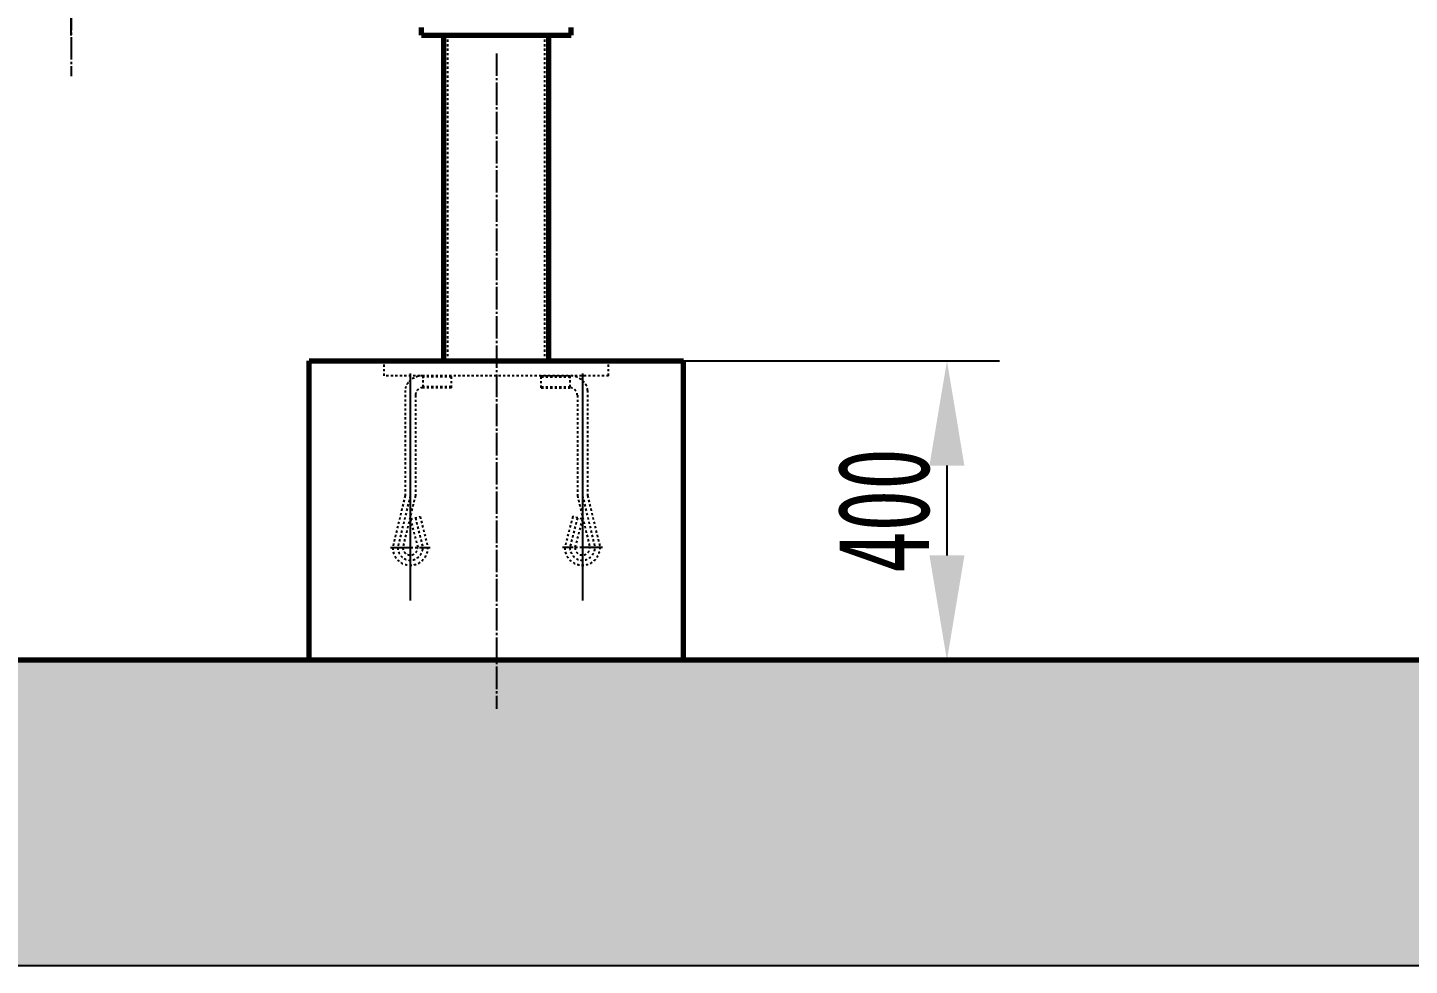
# Model space of a CAD drawing. Header units: millimetres. Extents: x 39335 to 110675, y -13954 to 36506.
# Drawn here: x 74278 to 76124, y 17007 to 18260 of the extents above; entities that cross this region are included whole.
import ezdxf

# ---------------------------------------------------------------- set-up
doc = ezdxf.new("R2010")
doc.units = ezdxf.units.MM
doc.linetypes.add('EB_DASH', pattern=[6, 3, -3])
doc.linetypes.add('EB_DASHDOT', pattern=[39, 30, -3, 3, -3])
for name, color, linetype, lineweight in [('CAXA0', 7, 'Continuous', 70), ('CAXA1', 1, 'EB_DASHDOT', 25), ('CAXA2', 6, 'EB_DASH', 25), ('CAXA4', 3, 'Continuous', 25)]:
    doc.layers.add(name, color=color, linetype=linetype, lineweight=lineweight)
doc.layers.add('matcat', color=6, linetype='Continuous')
doc.styles.add('\\M+5B1EA\\M+5D7BC', font='', dxfattribs={"width": 0.667})
doc.styles.get('\\M+5B1EA\\M+5D7BC').set_extended_font_data('FangSong_GB2312')
doc.dimstyles.new('\\M+5B1EA\\M+5D7BC', dxfattribs={"dimscale": 35, "dimtxt": 3.5, "dimasz": 4, "dimexe": 2, "dimexo": 0, "dimtad": 1, "dimdec": 1, "dimdsep": 46, "dimtxsty": '\\M+5B1EA\\M+5D7BC', "dimcen": 0, "dimdle": 6, "dimazin": 2, "dimtfac": 1, "dimtdec": 1, "dimtmove": 0, "dimatfit": 3, "dimfxl": 0, "dimtolj": 1, "dimtzin": 0, "dimarcsym": 0})

# ---------------------------------------------------------------- blocks, each defined once
blk = doc.blocks.new('CAXBLOCK34', base_point=(-8741, 6119.1))
at = {"layer": 'CAXA1', "linetype": 'EB_DASHDOT', "lineweight": 25}
for p, q in [((9226, 1566.4), (9226, 305.3)), ((9226, 359.7), (9226, 456.9))]:
    blk.add_line(p, q, dxfattribs=at)
blk = doc.blocks.new('*D245')
at = {"layer": 'CAXA4', "color": 0, "lineweight": -2, "transparency": 16777216}
for p, q in [((75154.5, 17814.9), (75576.5, 17814.9)), ((75506.5, 17674.9), (75506.5, 17554.9)), ((75154.5, 17414.9), (75576.5, 17414.9))]:
    blk.add_line(p, q, dxfattribs=at)
at = {"layer": 'CAXA4', "color": 0, "transparency": 16777216}
for points in [[(75483.1, 17674.9), (75529.8, 17674.9), (75506.5, 17814.9)], [(75483.1, 17554.9), (75529.8, 17554.9), (75506.5, 17414.9)]]:
    blk.add_solid(points, dxfattribs=at)
at = {"layer": 'DEFPOINTS', "color": 0, "transparency": 16777216}
for p in [(75154.5, 17814.9), (75154.5, 17414.9), (75506.5, 17414.9)]:
    blk.add_point(p, dxfattribs=at)
at = {"layer": 'CAXA4', "color": 0, "transparency": 16777216, "insert": (75422.1, 17614.9), "char_height": 122.5, "attachment_point": 5, "rotation": 90, "style": '\\M+5B1EA\\M+5D7BC'}
blk.add_mtext('\\A1;\\fFangSong_GB2312;400', dxfattribs=at)

msp = doc.modelspace()

# ---------------------------------------------------------------- hatches: boundary and pattern name
at = {"layer": 'matcat'}
h = msp.add_hatch(dxfattribs=at)
h.set_pattern_fill('AR-CONC', color=256, scale=40, style=0)
h.set_pattern_definition([(50, (-3622246.9, 161810.67), (286.904073, -25.100854), [30, -330]), (355, (-3622246.9, 161810.67), (-55.500533, 300.876853), [24, -264]), (100.4514, (-3622223, 161808.58), (231.403753, 275.775817), [25.496076, -280.456845]), (46.1842, (-3622246.9, 161890.67), (426.89642, -66.207606), [45, -495]), (96.6356, (-3622211.33, 161885.15), (373.86508, 389.64715), [38.244115, -420.6852]), (351.1842, (-3622246.9, 161890.67), (373.86478, 389.64744), [36, -396]), (21, (-3622206.9, 161870.67), (238.762821, -161.047556), [30, -330]), (326, (-3622206.9, 161870.67), (97.326133, 290.060018), [24, -264]), (71.4514, (-3622187, 161857.25), (336.089051, 129.012199), [25.496076, -280.456845]), (37.5, (-3622246.91, 161810.67), (4.863942, 133.1575415), [0, -260.8, 0, -268, 0, -265]), (7.5, (-3622246.9, 161810.67), (105.227815, 157.764685), [0, -152.8, 0, -254.8, 0, -101]), (327.5, (-3622336.11, 161810.67), (213.5289745, -9.0219487), [0, -100, 0, -312, 0, -414]), (317.5, (-3622376.1, 161810.67), (233.274468, 40.041993), [0, -130, 0, -207.2, 0, -294])])
h.paths.add_polyline_path([(66839.56, 19414.91), (45117.33, 19414.91), (45098.83, 17007.43), (66635.68, 17007.43), (79581.22, 17007.43), (79581.22, 19420.91), (77939.56, 19420.91), (77939.56, 17414.91), (66839.56, 17414.91)])

# ---------------------------------------------------------------- linework, layer by layer
at = {"layer": 'CAXA0'}
for p, q in [((74804.52, 18249.87), (74804.52, 18259.87)), ((75004.52, 18249.87), (75004.52, 18259.87)), ((74804.52, 18249.87), (75004.52, 18249.87)), ((74834.52, 17814.91), (74834.52, 18249.87)), ((74974.52, 17814.91), (74974.52, 18249.87)), ((74654.52, 17814.91), (75154.52, 17814.91)), ((74654.52, 17414.91), (74654.52, 17814.91)), ((75154.52, 17414.91), (75154.52, 17814.91)), ((77939.56, 17414.91), (66839.56, 17414.91))]:
    msp.add_line(p, q, dxfattribs=at)
at = {"layer": 'CAXA1'}
for p, q in [((74904.52, 18225.51), (74904.52, 17350.26)), ((74789.52, 17794.91), (74789.52, 17494.91)), ((75019.52, 17797.91), (75019.52, 17491.91)), ((75019.52, 17794.91), (75019.52, 17494.91)), ((74762.92, 17565.51), (74816.12, 17565.51)), ((75046.12, 17565.51), (74992.92, 17565.51))]:
    msp.add_line(p, q, dxfattribs=at)
at = {"layer": 'CAXA1', "linetype": 'EB_DASHDOT', "lineweight": 25}
msp.add_line((74789.52, 17797.91), (74789.52, 17491.91), dxfattribs=at)
at = {"layer": 'CAXA2'}
for p, q in [((74839.52, 17814.91), (74839.52, 18249.87)), ((74969.52, 17814.91), (74969.52, 18249.87)), ((74754.52, 17794.91), (74754.52, 17814.91)), ((75054.52, 17794.91), (75054.52, 17814.91)), ((75054.52, 17794.91), (74754.52, 17794.91)), ((75054.52, 17794.91), (74754.52, 17794.91)), ((74789.52, 17797.91), (74789.52, 17530.91)), ((74806.32, 17794.91), (74806.32, 17778.91)), ((74844.52, 17794.91), (74806.32, 17794.91)), ((74844.52, 17778.91), (74844.52, 17794.91)), ((74964.52, 17778.91), (74964.52, 17794.91)), ((74964.52, 17794.91), (75002.72, 17794.91)), ((75002.72, 17794.91), (75002.72, 17778.91)), ((75019.52, 17797.91), (75019.52, 17530.91)), ((74844.52, 17793.71), (74806.32, 17793.71)), ((74844.52, 17780.11), (74806.32, 17780.11)), ((74844.52, 17778.91), (74806.32, 17778.91)), ((74964.52, 17793.71), (75002.72, 17793.71)), ((74964.52, 17780.11), (75002.72, 17780.11)), ((74964.52, 17778.91), (75002.72, 17778.91)), ((74782.72, 17775.41), (74782.72, 17634.91)), ((74796.32, 17768.91), (74796.32, 17634.91)), ((75012.72, 17768.91), (75012.72, 17634.91)), ((75026.32, 17775.41), (75026.32, 17634.91)), ((74782.72, 17634.91), (74765.92, 17565.51)), ((74789.52, 17634.91), (74772.72, 17565.51)), ((74796.32, 17634.91), (74779.52, 17565.51)), ((75012.72, 17634.91), (75029.52, 17565.51)), ((75019.52, 17634.91), (75036.32, 17565.51)), ((75026.32, 17634.91), (75043.12, 17565.51)), ((74789.72, 17603.58), (74802.93, 17606.78)), ((74789.72, 17603.58), (74799.52, 17565.51)), ((74796.32, 17605.18), (74806.32, 17565.51)), ((74802.54, 17606.78), (74813.12, 17565.51)), ((75006.5, 17606.78), (74995.92, 17565.51)), ((75012.72, 17605.18), (75002.72, 17565.51)), ((75019.33, 17603.58), (75006.12, 17606.78)), ((75019.33, 17603.58), (75009.52, 17565.51))]:
    msp.add_line(p, q, dxfattribs=at)
for centre, radius, start, end in [((74806.32, 17768.91), 26, 90, 139.46418), ((75002.72, 17768.91), 26, 40.53582, 90), ((74798.72, 17775.41), 16, 139.46413, 180.00002), ((74806.32, 17768.91), 10, 90, 180), ((75002.72, 17768.91), 10, 0, 90), ((75010.32, 17775.41), 16, 0, 40.53589), ((74789.52, 17565.51), 23.6, 180, 0), ((74789.52, 17565.51), 16.8, 180, 0), ((74789.52, 17565.51), 10, 180, 0), ((75019.52, 17565.51), 23.6, 180, 0), ((75019.52, 17565.51), 16.8, 180, 0), ((75019.52, 17565.51), 10, 180, 0)]:
    msp.add_arc(centre, radius, start, end, dxfattribs=at)
at = {"layer": 'matcat'}
msp.add_line((45098.83, 17007.43), (79581.22, 17007.43), dxfattribs=at)

# ---------------------------------------------------------------- block references
at = {"layer": 'CAXA0'}
msp.add_blockref('CAXBLOCK34', (56369.34, 24008.96), dxfattribs=at)

# ---------------------------------------------------------------- dimensions: what is measured, and where the dimension line sits
at = {"layer": 'CAXA4', "color": 253}
dim = msp.add_linear_dim(base=(75506.48, 17414.91), p1=(75154.52, 17814.91), p2=(75154.52, 17414.91), angle=90, text='\\fFangSong_GB2312;400', dimstyle='\\M+5B1EA\\M+5D7BC', dxfattribs=at)
dim.commit()
dim.dimension.update_dxf_attribs({"geometry": '*D245', "text_midpoint": (75422.06, 17614.91)})

doc.saveas('drawing.dxf')
